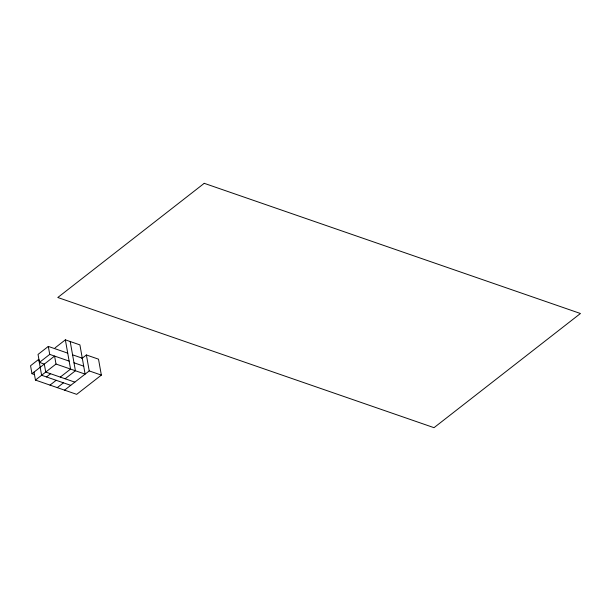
<?xml version="1.0" encoding="UTF-8"?>
<svg xmlns="http://www.w3.org/2000/svg" width="611" height="611" viewBox="0 0 611 611"><rect width="100%" height="100%" fill="white"/><g stroke="black" fill="none" stroke-linecap="round" stroke-linejoin="round"><path stroke-width="0.92" d="M67.722 353.135L48.307 346.422L38.035 354.433L39.455 362.407L44.305 364.087L45.726 372.061L74.84 382.135M55.074 347.865L65.354 339.846L79.911 344.887L85.12 374.115L56.006 364.041L35.446 380.073L34.025 372.099M39.455 362.407L49.728 354.395L69.142 361.109M70.723 385.335L41.609 375.261L38.776 359.321L30.55 365.729L31.971 373.703L54.585 356.076L56.006 364.041M46.467 376.941L50.576 373.741M81.905 358.466L86.388 354.968L98.516 359.169L101.357 375.108L76.688 394.347L35.446 380.073M50.003 385.113L56.166 380.302M60.283 377.094L70.563 369.082L65.354 339.846M65.133 378.774L75.413 370.762L70.204 341.526M57.281 387.626L63.445 382.822M64.56 390.146L89.229 370.915L101.357 375.108M72.572 354.815L82.279 358.176M73.992 362.789L83.699 366.149M31.971 373.703L34.537 374.589M86.388 354.968L89.229 370.915M48.307 346.422L49.728 354.395M204.227 183.323L57.801 297.496L434.016 427.677L580.45 313.504L204.227 183.323"/></g></svg>
